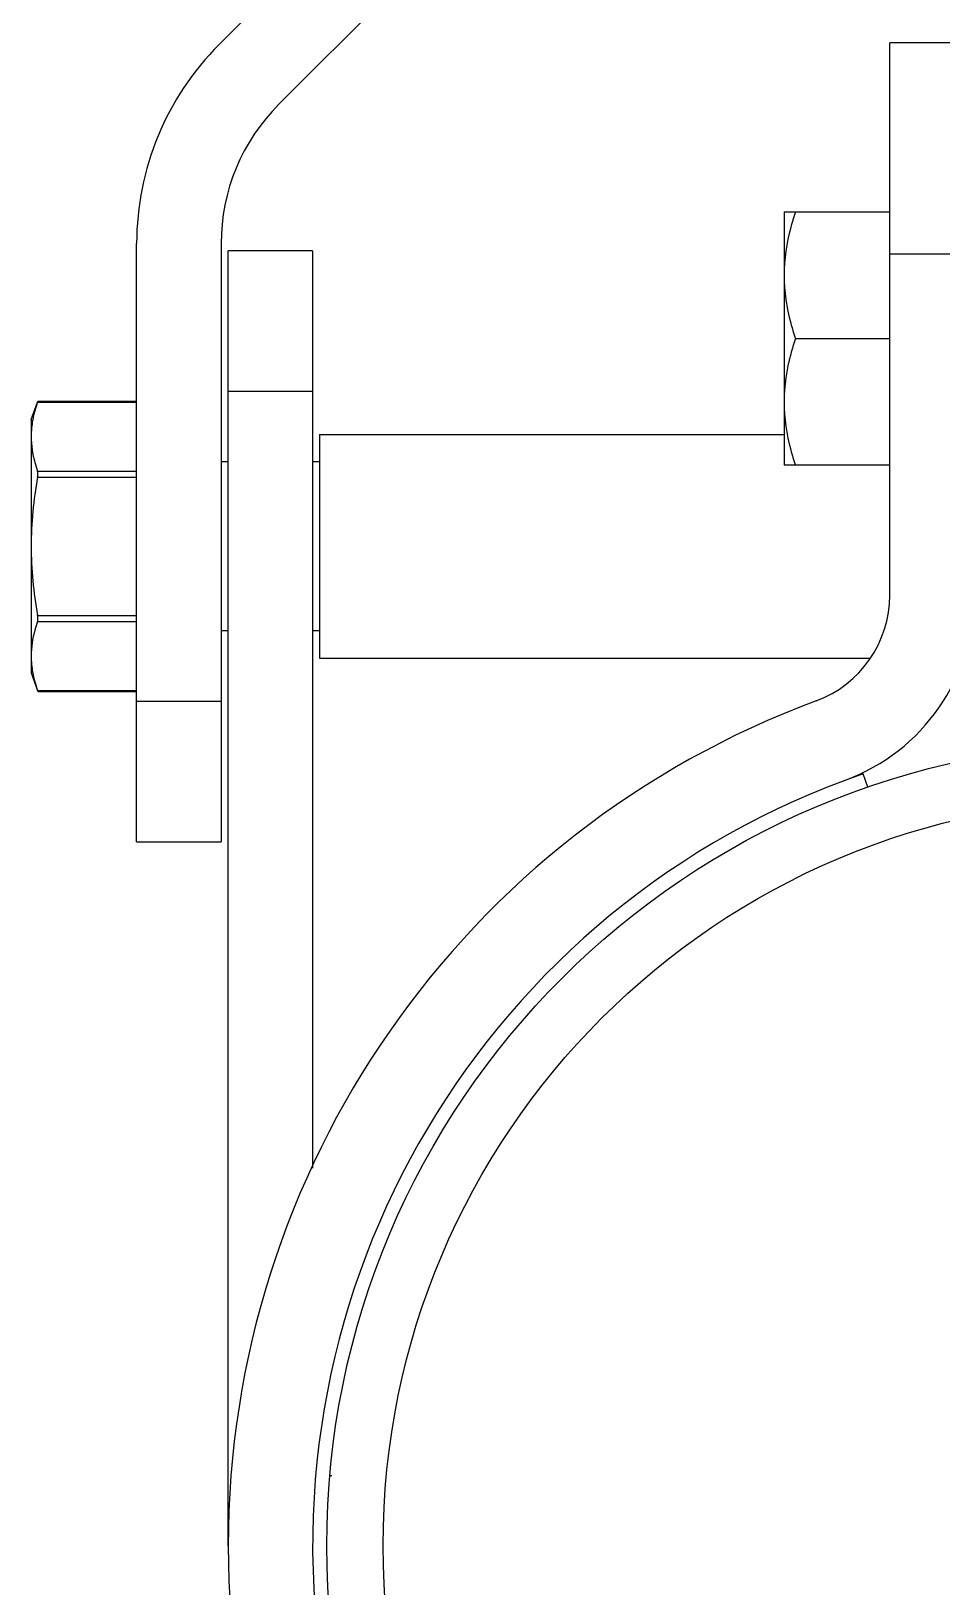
# Model space of a CAD drawing. Extents: x 1382187 to 1725648, y 860327 to 1571294.
# Drawn here: x 1526972 to 1527724, y 1247687 to 1248971 of the extents above; entities that cross this region are included whole.
import ezdxf

# ---------------------------------------------------------------- set-up
doc = ezdxf.new("R2010")
doc.units = 0
doc.header["$LTSCALE"] = 1000
doc.header["$MEASUREMENT"] = 0

msp = doc.modelspace()

# ---------------------------------------------------------------- linework, layer by layer
at = {"linetype": 'Continuous'}
for p, q in [((1527127.3, 1248959.6), (1527423.5, 1249255.8)), ((1527472.8, 1249206.5), (1527176.6, 1248910.3)), ((1527680.7, 1248505.2), (1527680.7, 1248960.9)), ((1527750.4, 1248960.9), (1527680.7, 1248960.9)), ((1527593.6, 1248821.5), (1527593.6, 1248612.4)), ((1527593.6, 1248821.5), (1527680.7, 1248821.5)), ((1527059.2, 1248301.7), (1527059.2, 1248795.3)), ((1527128.9, 1248795.3), (1527128.9, 1248301.7)), ((1527134.7, 1247720.9), (1527134.7, 1248789.5)), ((1527204.4, 1248789.5), (1527134.7, 1248789.5)), ((1527204.4, 1248789.5), (1527204.4, 1248032.5)), ((1527750.4, 1248786.6), (1527680.7, 1248786.6)), ((1527680.7, 1248716.9), (1527602.9, 1248716.9)), ((1527204.4, 1248673.4), (1527134.7, 1248673.4)), ((1526972.1, 1248650.1), (1526977.4, 1248664.6)), ((1526977.4, 1248664.6), (1526977.7, 1248665.4)), ((1526977.4, 1248664.6), (1527059.2, 1248664.6)), ((1526977.6, 1248665.4), (1527059.2, 1248665.4)), ((1526972.1, 1248650.1), (1526972.1, 1248441.1)), ((1527210.2, 1248637.9), (1527210.2, 1248453.2)), ((1527210.2, 1248637.9), (1527593.6, 1248637.9)), ((1526977.4, 1248607.6), (1527059.2, 1248607.6)), ((1527134.7, 1248615.3), (1527128.9, 1248615.3)), ((1527134.7, 1248615.3), (1527128.9, 1248615.3)), ((1527210.2, 1248615.3), (1527204.4, 1248615.3)), ((1527210.2, 1248615.3), (1527204.4, 1248615.3)), ((1527680.7, 1248612.4), (1527593.6, 1248612.4)), ((1526977.4, 1248602.6), (1527059.2, 1248602.6)), ((1526977.4, 1248488.6), (1527059.2, 1248488.6)), ((1526977.4, 1248483.6), (1527059.2, 1248483.6)), ((1527134.7, 1248475.9), (1527128.9, 1248475.9)), ((1527134.7, 1248475.9), (1527128.9, 1248475.9)), ((1527210.2, 1248475.9), (1527204.4, 1248475.9)), ((1527210.2, 1248475.9), (1527204.4, 1248475.9)), ((1527210.2, 1248453.2), (1527664, 1248453.2)), ((1526972.1, 1248441.1), (1526977.4, 1248426.6)), ((1526977.4, 1248426.6), (1527059.2, 1248426.6)), ((1526977.7, 1248425.8), (1526977.4, 1248426.6)), ((1526977.6, 1248425.8), (1527059.2, 1248425.8)), ((1527059.2, 1248417.8), (1527128.9, 1248417.8)), ((1527662.6, 1248346.9), (1527658.8, 1248357.9)), ((1527059.2, 1248301.7), (1527128.9, 1248301.7)), ((1527219.2, 1247778.9), (1527220.2, 1247778.9))]:
    msp.add_line(p, q, dxfattribs=at)
for radius in [662.1, 615.6]:
    msp.add_circle((1527878.2, 1247720.9), radius, dxfattribs=at)
for centre, radius, start, end in [((1527291.5, 1248795.3), 232.3, 135, 180), ((1527291.5, 1248795.3), 162.6, 135, 180), ((1527587.8, 1248505.2), 92.9, 290.3175, 0), ((1527587.8, 1248505.2), 162.6, 290.3175, 0), ((1527878.2, 1247720.9), 743.4, 110.3175, 249.6825), ((1527878.2, 1247720.9), 673.7, 109, 71)]:
    msp.add_arc(centre, radius, start, end, dxfattribs=at)
for points, knots in [([(1527602.9, 1248821.5), (1527601.5, 1248817.2), (1527596.3, 1248800.3), (1527593.6, 1248782.5), (1527593.6, 1248769.2)], [0, 0, 0, 0, 0.251892, 1, 1, 1, 1]), ([(1527593.6, 1248769.2), (1527593.6, 1248755.9), (1527596.3, 1248738.1), (1527601.5, 1248721.2), (1527602.9, 1248716.9)], [0, 0, 0, 0, 0.748108, 1, 1, 1, 1]), ([(1527602.9, 1248716.9), (1527601.5, 1248712.7), (1527596.3, 1248695.7), (1527593.6, 1248677.9), (1527593.6, 1248664.7)], [0, 0, 0, 0, 0.251892, 1, 1, 1, 1]), ([(1527593.6, 1248664.7), (1527593.6, 1248651.4), (1527596.3, 1248633.6), (1527601.5, 1248616.6), (1527602.9, 1248612.4)], [0, 0, 0, 0, 0.748108, 1, 1, 1, 1]), ([(1526972.1, 1248636.1), (1526972.1, 1248628.9), (1526973.7, 1248619.2), (1526976.6, 1248610), (1526977.4, 1248607.6)], [0, 0, 0, 0, 0.744761, 1, 1, 1, 1]), ([(1526977.4, 1248602.6), (1526977.5, 1248603.1), (1526977.7, 1248604.8), (1526977.8, 1248606.5), (1526977.4, 1248607.6)], [0, 0, 0, 0, 0.299097, 1, 1, 1, 1]), ([(1526977.4, 1248483.6), (1526976.6, 1248481.2), (1526973.7, 1248472), (1526972.1, 1248462.3), (1526972.1, 1248455.1)], [0, 0, 0, 0, 0.25524, 1, 1, 1, 1]), ([(1526977.4, 1248483.6), (1526977.5, 1248483.9), (1526977.8, 1248485.5), (1526977.6, 1248487.2), (1526977.4, 1248488.6)], [0, 0, 0, 0, 0.185973, 1, 1, 1, 1])]:
    msp.add_open_spline(points, degree=3, knots=knots, dxfattribs=at)
for points in [[(1526977.4, 1248664.6), (1526975.7, 1248659.8), (1526974.3, 1248654.9), (1526973.4, 1248649.9)], [(1526973.4, 1248649.9), (1526972.6, 1248645.4), (1526972.1, 1248640.7), (1526972.1, 1248636.1)], [(1526977.4, 1248602.6), (1526974.1, 1248583.8), (1526972.1, 1248564.7), (1526972.1, 1248545.6)], [(1526972.1, 1248545.6), (1526972.1, 1248526.5), (1526974.1, 1248507.4), (1526977.4, 1248488.6)], [(1526972.1, 1248455.1), (1526972.1, 1248450.5), (1526972.6, 1248445.8), (1526973.4, 1248441.3)], [(1526973.4, 1248441.3), (1526974.3, 1248436.3), (1526975.7, 1248431.4), (1526977.4, 1248426.6)]]:
    msp.add_open_spline(points, degree=3, dxfattribs=at)

doc.saveas('drawing.dxf')
